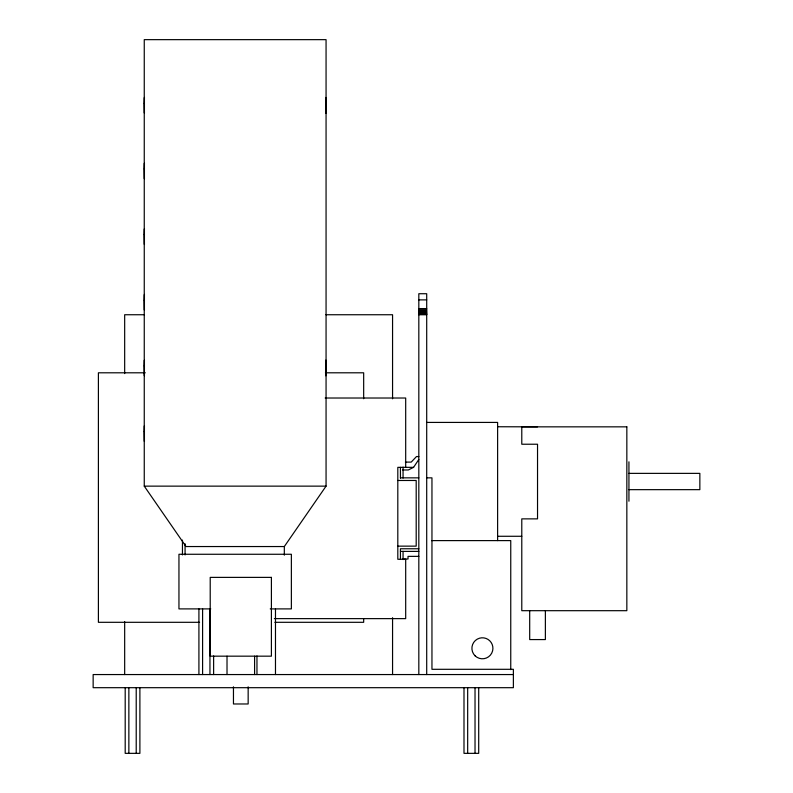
<?xml version="1.0" encoding="UTF-8"?>
<svg xmlns="http://www.w3.org/2000/svg" width="793" height="793" viewBox="0 0 793 793"><rect width="100%" height="100%" fill="white"/><g stroke="black" fill="none" stroke-linecap="round" stroke-linejoin="round"><path stroke-width="1.19" d="M402.695 469.971L408.316 469.971L413.569 467.345L418.823 459.474M284.32 546.546L326.062 486.139L326.062 39.65L144.257 39.65L144.257 486.139L186.008 546.546L284.32 546.546L284.32 555.169M418.823 299.883L426.703 299.883M418.823 308.586L426.703 308.586M418.823 309.825L426.703 309.825M418.823 310.935L426.703 310.935M418.823 311.927L426.703 311.927M418.823 312.769L426.703 312.769M418.823 313.473L426.703 313.473M418.823 314.018L426.703 314.018M418.823 314.415L426.703 314.415M144.415 314.742L124.67 314.742L124.67 373.582M325.893 314.742L392.565 314.742L392.565 398.82M418.823 314.742L426.703 314.742M145.288 372.799L98.401 372.799L98.401 622.307L199.568 622.307M325.417 372.799L363.67 372.799L363.67 398.74M325.17 398.017L405.689 398.017L405.689 467.345M426.703 422.421L497.617 422.421L497.617 540.608M497.617 426.753L537.535 426.842M418.823 456.56L416.484 456.56L411.23 462.101L405.392 462.101M413.569 467.345L397.808 467.345L397.808 559.273L405.689 559.273L405.689 618.629L274.368 618.629M628.938 473.371L699.852 473.371L699.852 489.658L628.938 489.658M400.435 477.852L418.823 477.852M426.703 477.852L431.957 477.852L431.957 669.302L513.378 669.302L513.378 687.69L93.148 687.69L93.148 674.556L513.378 674.556M397.808 480.479L416.196 480.479L416.196 546.139L397.808 546.139M144.257 486.139L326.062 486.139M497.617 536.276L521.784 536.276M431.59 540.608L510.751 540.608L510.751 669.639M418.823 548.766L400.435 548.766L400.435 559.273M400.435 551.393L418.823 551.393M418.823 556.369L408.028 556.369L408.028 558.996L403.062 558.996M210.76 608.895L178.95 608.895L178.95 554.267L291.368 554.267L291.368 608.895L270.244 608.895M274.834 622.307L363.67 622.307L363.67 618.599M628.938 461.823L628.938 501.206M545.376 610.689L545.376 639.574L529.694 639.574L529.694 610.689M478.704 687.69L478.704 753.35L463.994 753.35L463.994 687.69M475.027 687.69L475.027 753.35M467.672 687.69L467.672 753.35M426.703 674.556L426.703 293.727L418.823 293.727L418.823 674.556M403.062 467.146L403.062 478.06M403.062 551.393L403.062 559.571M400.435 467.345L400.435 478.09M392.565 617.678L392.565 674.556M275.478 609.113L275.478 674.556M256.962 655.97L256.962 674.556M254.593 656.168L254.593 674.556M248.159 686.817L248.159 703.976L233.459 703.976L233.459 686.817M227.016 656.168L227.016 674.556M213.624 655.97L213.624 674.556M209.947 608.895L209.947 674.556M202.592 608.895L202.592 674.556M198.914 608.895L198.914 674.556M185.076 543.79L185.076 554.931M182.449 540.083L182.449 554.931M139.895 687.69L139.895 753.35L125.195 753.35L125.195 687.69M136.218 687.69L136.218 753.35M128.862 687.69L128.862 753.35M124.67 621.623L124.67 674.556M144.306 103.268L144.425 113.191L144.425 97.43L144.306 103.268M144.306 168.929L144.425 178.851L144.425 163.09L144.306 168.929M144.306 300.25L144.425 310.172L144.425 294.411L144.306 300.25M144.306 234.589L144.425 244.512L144.425 228.751L144.306 234.589M144.306 365.91L144.425 375.832L144.425 360.072L144.306 365.91M144.306 431.57L144.425 441.493L144.425 425.732L144.306 431.57M325.774 103.268L325.893 113.191L325.893 97.43L325.774 103.268M325.774 365.91L325.893 375.832L325.893 360.072L325.774 365.91M626.837 426.842L521.784 426.842L521.784 444.229L537.535 444.229L537.535 518.87L521.784 518.87L521.784 610.689L626.837 610.689L626.837 426.842M271.404 577.383L210.214 577.383L210.214 656.168L271.404 656.168L271.404 577.383M475.086 655.821A10.507 10.507 0 0 0 492.592 650.875A10.507 10.507 0 0 0 479.547 638.187A10.507 10.507 0 0 0 475.086 655.821"/></g></svg>
